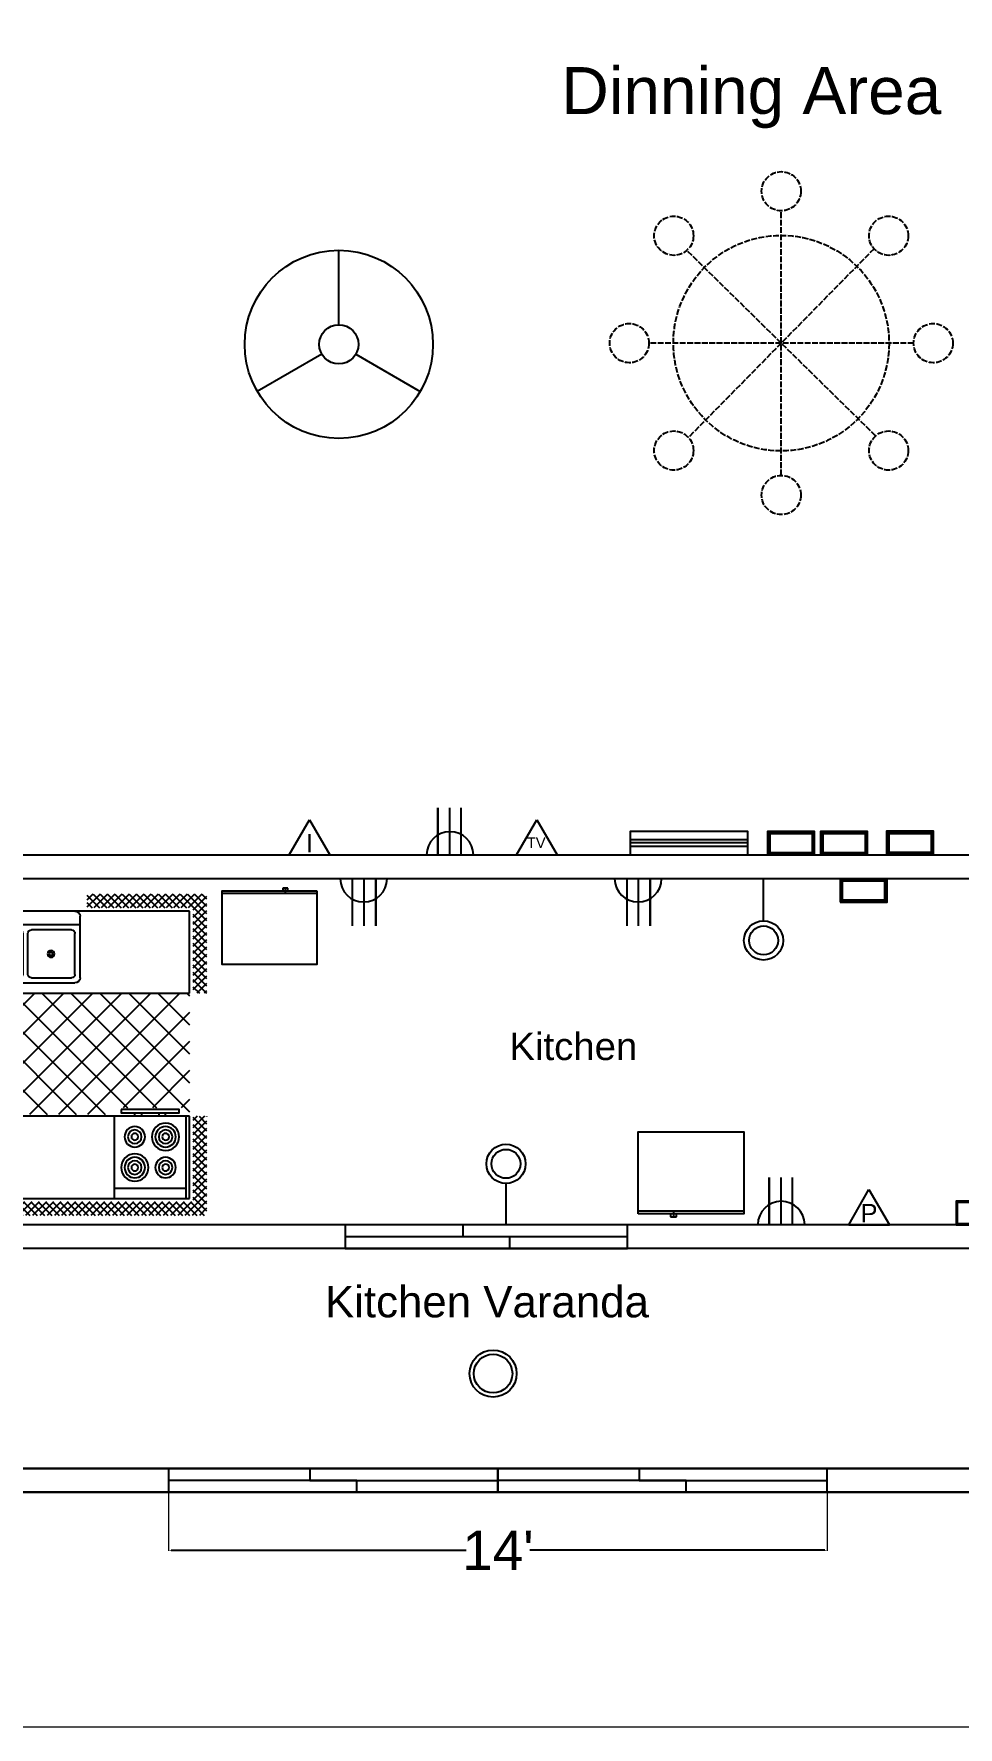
# Model space of a CAD drawing. Header units: inches. Extents: x 1396 to 31789, y 4626 to 27828.
# Drawn here: x 22801.9 to 23037.6, y 27043.9 to 27475.8 of the extents above; entities that cross this region are included whole.
import ezdxf
from ezdxf.enums import TextEntityAlignment as Align

# ---------------------------------------------------------------- set-up
doc = ezdxf.new("R2010")
doc.units = ezdxf.units.IN
doc.header["$MEASUREMENT"] = 0
doc.linetypes.add('ACAD_ISO02W100', pattern=[15, 12, -3])
doc.layers.add('bath', color=4, linetype='Continuous')
doc.layers.add('light_dwgmodels.com', color=250, linetype='ACAD_ISO02W100')
doc.layers.add('text', color=6, linetype='Continuous', lineweight=9)
doc.styles.add('Arial', font='arial.ttf')
doc.styles.get("Standard").update_dxf_attribs({"font": 'arial.ttf'})
doc.dimstyles.new('civil layout', dxfattribs={"dimtxt": 10, "dimasz": 0.625, "dimexe": 0.18, "dimexo": 0.0625, "dimgap": 0.09, "dimtad": 0, "dimtih": 1, "dimtoh": 1, "dimdec": 1, "dimzin": 0, "dimdsep": 46, "dimlunit": 4, "dimtxsty": 'Standard', "dimcen": 0.09, "dimclrd": 256, "dimclre": 256, "dimclrt": 256, "dimadec": 0, "dimazin": 0, "dimtfac": 1.5, "dimtdec": 1, "dimtofl": 0, "dimtmove": 0, "dimatfit": 0, "dimfxl": 1, "dimtolj": 1, "dimtzin": 0, "dimlwe": -1, "dimarcsym": 0})

# ---------------------------------------------------------------- blocks, each defined once
blk = doc.blocks.new('Faucet - single handle front')
for p, q in [((-2, 6), (-2, 5.5)), ((-1, 6), (-2, 6)), ((-0.5, 4), (-2, 5.5)), ((-2, 5.5), (-1, 5.5)), ((-1, 5.5), (-1, 6)), ((0.5, 4), (-1, 6)), ((-1, 5.5), (0.5, 4)), ((-0.25, 2), (3.75, 5)), ((3.75, 4.5), (3.75, 5)), ((3.75, 5), (4.75, 5)), ((4.75, 5), (4.75, 4.5)), ((-0.75, 3), (0.75, 3)), ((-0.75, 0.5), (-0.75, 3)), ((-0.75, 1), (0.75, 1)), ((-0.5, 4), (0.5, 4)), ((3.75, 4.5), (-0.25, 1.5)), ((-0.25, 1.5), (-0.25, 2)), ((0.75, 1.5), (-0.25, 1.5)), ((0.75, 1.5), (4.08742, 4.003)), ((0.75, 3), (0.75, 2.7386)), ((0.75, 1.5), (0.75, 0.5)), ((3.75, 4), (3.75, 4.5)), ((4.75, 4.5), (3.75, 4.5)), ((4.75, 4), (3.75, 4)), ((4.75, 4.5), (4.75, 4))]:
    blk.add_line(p, q)
blk.add_lwpolyline([(-6, 0), (-6, 0.5), (6, 0.5), (6, 0)], close=True)
for centre, start, end in [((1.25426, 3.0302), 151.0646, 180.8629), ((-1.25426, 3.0302), 359.1371, 28.93536)]:
    blk.add_arc(centre, 2.00448, start, end)
blk = doc.blocks.new('Kitchen Layout - 7 x 8 ft')
for p, q in [((-5, 81.32), (2.68, 89)), ((-5, 83.44), (0.56, 89)), ((-5, 85.56), (-1.56, 89)), ((-5, 87.68), (-3.68, 89)), ((-1, 84.97), (-5, 88.97)), ((-1, 82.85), (-5, 86.85)), ((-1, 80.73), (-5, 84.73)), ((1.09, 85), (-2.91, 89)), ((3.21, 85), (-0.79, 89)), ((0.81, 85), (4.81, 89)), ((5.34, 85), (1.34, 89)), ((2.93, 85), (6.93, 89)), ((7.46, 85), (3.46, 89)), ((5.05, 85), (9.05, 89)), ((9.58, 85), (5.58, 89)), ((7.17, 85), (11.17, 89)), ((11.7, 85), (7.7, 89)), ((9.29, 85), (13.29, 89)), ((13.82, 85), (9.82, 89)), ((11.41, 85), (15.41, 89)), ((15.94, 85), (11.94, 89)), ((13.53, 85), (17.53, 89)), ((18.06, 85), (14.06, 89)), ((15.65, 85), (19.65, 89)), ((20.18, 85), (16.18, 89)), ((17.78, 85), (21.78, 89)), ((22.31, 85), (18.31, 89)), ((19.9, 85), (23.9, 89)), ((24.43, 85), (20.43, 89)), ((22.02, 85), (26.02, 89)), ((26.55, 85), (22.55, 89)), ((24.14, 85), (28.14, 89)), ((28.67, 85), (24.67, 89)), ((26.26, 85), (30.26, 89)), ((30.79, 85), (26.79, 89)), ((28.38, 85), (32.38, 89)), ((32.91, 85), (28.91, 89)), ((30.5, 85), (34.5, 89)), ((35.03, 85), (31.03, 89)), ((32.63, 85), (36.63, 89)), ((37.16, 85), (33.16, 89)), ((34.75, 85), (38.75, 89)), ((39.28, 85), (35.28, 89)), ((36.87, 85), (40.87, 89)), ((41.4, 85), (37.4, 89)), ((38.99, 85), (42.99, 89)), ((43.52, 85), (39.52, 89)), ((41.11, 85), (45.11, 89)), ((45.64, 85), (41.64, 89)), ((43.23, 85), (47.23, 89)), ((47.76, 85), (43.76, 89)), ((45.35, 85), (49.35, 89)), ((49.88, 85), (45.88, 89)), ((47.47, 85), (51.47, 89)), ((52, 85), (48, 89)), ((49.6, 85), (53.6, 89)), ((54.13, 85), (50.13, 89)), ((51.72, 85), (55.72, 89)), ((56.25, 85), (52.25, 89)), ((53.84, 85), (57.84, 89)), ((58.37, 85), (54.37, 89)), ((55.96, 85), (59.96, 89)), ((60.49, 85), (56.49, 89)), ((58.08, 85), (62.08, 89)), ((62.61, 85), (58.61, 89)), ((60.2, 85), (64.2, 89)), ((64.73, 85), (60.73, 89)), ((62.32, 85), (66.32, 89)), ((66.85, 85), (62.85, 89)), ((64.45, 85), (68.45, 89)), ((68.97, 85), (64.97, 89)), ((66.57, 85), (70.57, 89)), ((71.1, 85), (67.1, 89)), ((68.69, 85), (72.69, 89)), ((73.22, 85), (69.22, 89)), ((70.81, 85), (74.81, 89)), ((75.34, 85), (71.34, 89)), ((72.93, 85), (76.93, 89)), ((77.46, 85), (73.46, 89)), ((75.05, 85), (79.05, 89)), ((79.58, 85), (75.58, 89)), ((77.17, 85), (81.17, 89)), ((81.7, 85), (77.7, 89)), ((79.29, 85), (83.29, 89)), ((83.82, 85), (79.82, 89)), ((81.42, 85), (85.42, 89)), ((85.95, 85), (81.95, 89)), ((83.54, 85), (87.54, 89)), ((88.07, 85), (84.07, 89)), ((85.66, 85), (89.66, 89)), ((90.19, 85), (86.19, 89)), ((87.78, 85), (91.78, 89)), ((92.31, 85), (88.31, 89)), ((89.9, 85), (93.9, 89)), ((94.43, 85), (90.43, 89)), ((92.02, 85), (96.02, 89)), ((96.55, 85), (92.55, 89)), ((94.14, 85), (98.14, 89)), ((101, 82.67), (94.67, 89)), ((96.27, 85), (100.27, 89)), ((101, 84.79), (96.79, 89)), ((97, 83.61), (101, 87.61)), ((97, 81.49), (101, 85.49)), ((101, 80.55), (97, 84.55)), ((101, 86.92), (98.92, 89)), ((-5, 79.19), (-1, 83.19)), ((-1, 78.61), (-5, 82.61)), ((-5, 77.07), (-1, 81.07)), ((-1, 76.49), (-5, 80.49)), ((34, 84), (96, 84)), ((34, 60), (34, 84)), ((74, 81), (95, 81)), ((96, 84), (96, 60)), ((97, 79.37), (101, 83.37)), ((101, 78.43), (97, 82.43)), ((97, 77.25), (101, 81.25)), ((101, 76.31), (97, 80.31)), ((-5, 74.95), (-1, 78.95)), ((-1, 74.36), (-5, 78.36)), ((-5, 72.83), (-1, 76.83)), ((-1, 72.24), (-5, 76.24)), ((-5, 70.71), (-1, 74.71)), ((97, 75.13), (101, 79.13)), ((101, 74.19), (97, 78.19)), ((97, 73.01), (101, 77.01)), ((101, 72.07), (97, 76.07)), ((97, 70.89), (101, 74.89)), ((-1, 70.12), (-5, 74.12)), ((-5, 68.59), (-1, 72.59)), ((-1, 68), (-5, 72)), ((-5, 66.47), (-1, 70.47)), ((-1, 65.88), (-5, 69.88)), ((101, 69.95), (97, 73.95)), ((97, 68.76), (101, 72.76)), ((101, 67.82), (97, 71.82)), ((97, 66.64), (101, 70.64)), ((101, 65.7), (97, 69.7)), ((-5, 64.35), (-1, 68.35)), ((-1, 63.76), (-5, 67.76)), ((-5, 62.22), (-1, 66.22)), ((-1, 61.64), (-5, 65.64)), ((97, 64.52), (101, 68.52)), ((101, 63.58), (97, 67.58)), ((97, 62.4), (101, 66.4)), ((101, 61.46), (97, 65.46)), ((-5, 60.1), (-1, 64.1)), ((-1, 59.52), (-5, 63.52)), ((-5, 57.98), (-1, 61.98)), ((-1, 57.39), (-5, 61.39)), ((-4.86, 56), (-1, 59.86)), ((10.4, 24), (45.9, 59.5)), ((18.88, 24), (54.38, 59.5)), ((27.37, 24), (62.87, 59.5)), ((33.03, 55.11), (37.41, 59.5)), ((96, 60), (34, 60)), ((35.85, 24), (71.35, 59.5)), ((76.2, 24), (40.7, 59.5)), ((84.68, 24), (49.18, 59.5)), ((93.17, 24), (57.67, 59.5)), ((96, 29.65), (66.15, 59.5)), ((80, 60), (80, 59)), ((82, 59), (82, 60)), ((87, 59), (87, 60)), ((89, 60), (89, 59)), ((97, 60.28), (101, 64.28)), ((100.34, 60), (97, 63.34)), ((98.22, 60), (97, 61.22)), ((98.84, 60), (101, 62.16)), ((100.96, 60), (101, 60.04)), ((-1.73, 56), (-5, 59.27)), ((-3.85, 56), (-5, 57.15)), ((-2.74, 56), (-1, 57.74)), ((0, 57), (33, 57)), ((0, 30.57), (24.43, 55)), ((0, 39.06), (15.94, 55)), ((0, 47.54), (7.46, 55)), ((1.91, 24), (32.91, 55)), ((33.77, 24), (2.77, 55)), ((42.26, 24), (11.26, 55)), ((50.74, 24), (19.74, 55)), ((59.23, 24), (28.23, 55)), ((31, 55), (31, 56)), ((32, 55), (31, 55)), ((32, 56), (32, 55)), ((67.71, 24), (33.68, 58.04)), ((44.34, 24), (77.84, 57.5)), ((52.82, 24), (86.32, 57.5)), ((61.31, 24), (96, 58.69)), ((96, 38.14), (76.64, 57.5)), ((96, 46.63), (85.13, 57.5)), ((96, 55.11), (93.57, 57.54)), ((69.79, 24), (96, 50.21)), ((25.29, 24), (0, 49.29)), ((16.8, 24), (0, 40.8)), ((78.28, 24), (96, 41.72)), ((8.32, 24), (0, 32.32)), ((86.76, 24), (96, 33.24)), ((-5, 21.92), (-2.92, 24)), ((-5, 19.8), (-1, 23.8)), ((-1, 19.21), (-5, 23.21)), ((-5, 17.68), (-1, 21.68)), ((-1, 17.09), (-5, 21.09)), ((-1, 21.33), (-3.67, 24)), ((-1, 23.45), (-1.55, 24)), ((0, 24), (96, 24)), ((0, 0), (0, 24)), ((95.25, 24), (96, 24.75)), ((96, 24), (96, 0)), ((97, 22.1), (98.9, 24)), ((97, 19.97), (101, 23.97)), ((101, 19.03), (97, 23.03)), ((97, 17.85), (101, 21.85)), ((101, 16.91), (97, 20.91)), ((101, 21.16), (98.16, 24)), ((101, 23.28), (100.28, 24)), ((-5, 15.55), (-1, 19.55)), ((-1, 14.97), (-5, 18.97)), ((-5, 13.43), (-1, 17.43)), ((-1, 12.85), (-5, 16.85)), ((-5, 11.31), (-1, 15.31)), ((47.25, 6.5), (47.25, 18.5)), ((48.75, 18.5), (48.75, 6.5)), ((97, 15.73), (101, 19.73)), ((101, 14.79), (97, 18.79)), ((97, 13.61), (101, 17.61)), ((101, 12.67), (97, 16.67)), ((97, 11.49), (101, 15.49)), ((-1, 10.73), (-5, 14.73)), ((-5, 9.19), (-1, 13.19)), ((-1, 8.6), (-5, 12.6)), ((-5, 7.07), (-1, 11.07)), ((-1, 6.48), (-5, 10.48)), ((101, 10.55), (97, 14.55)), ((97, 9.37), (101, 13.37)), ((101, 8.43), (97, 12.43)), ((97, 7.25), (101, 11.25)), ((101, 6.31), (97, 10.31)), ((-5, 4.95), (-1, 8.95)), ((-1, 4.36), (-5, 8.36)), ((-5, 2.83), (-1, 6.83)), ((-1, 2.24), (-5, 6.24)), ((97, 5.12), (101, 9.12)), ((101, 4.18), (97, 8.18)), ((97, 3), (101, 7)), ((101, 2.06), (97, 6.06)), ((-5, 0.71), (-1, 4.71)), ((-1, 0.12), (-5, 4.12)), ((-5, -1.42), (-1, 2.58)), ((2, -5), (-5, 2)), ((-5, -3.54), (-1, 0.46)), ((96, 0), (0, 0)), ((64, 4), (32, 4)), ((93.24, -5), (101, 2.76)), ((95.36, -5), (101, 0.64)), ((97, 0.88), (101, 4.88)), ((101, -0.06), (97, 3.94)), ((101, -2.18), (97, 1.82)), ((-0.12, -5), (-5, -0.12)), ((-2.25, -5), (-5, -2.25)), ((-4.37, -5), (-5, -4.37)), ((-4.34, -5), (-0.34, -1)), ((-2.22, -5), (1.78, -1)), ((-0.1, -5), (3.9, -1)), ((4.12, -5), (0.12, -1)), ((2.02, -5), (6.02, -1)), ((6.24, -5), (2.24, -1)), ((4.14, -5), (8.14, -1)), ((8.36, -5), (4.36, -1)), ((6.27, -5), (10.27, -1)), ((10.48, -5), (6.48, -1)), ((8.39, -5), (12.39, -1)), ((12.6, -5), (8.6, -1)), ((10.51, -5), (14.51, -1)), ((14.73, -5), (10.73, -1)), ((12.63, -5), (16.63, -1)), ((16.85, -5), (12.85, -1)), ((14.75, -5), (18.75, -1)), ((18.97, -5), (14.97, -1)), ((16.87, -5), (20.87, -1)), ((21.09, -5), (17.09, -1)), ((18.99, -5), (22.99, -1)), ((23.21, -5), (19.21, -1)), ((21.11, -5), (25.11, -1)), ((25.33, -5), (21.33, -1)), ((23.24, -5), (27.24, -1)), ((27.45, -5), (23.45, -1)), ((25.36, -5), (29.36, -1)), ((29.57, -5), (25.57, -1)), ((27.48, -5), (30, -2.48)), ((30, -3.3), (27.7, -1)), ((29.6, -5), (30, -4.6)), ((30, -1.18), (29.82, -1)), ((66, -2.54), (67.54, -1)), ((66, -4.66), (69.66, -1)), ((69.88, -5), (66, -1.12)), ((67.76, -5), (66, -3.24)), ((67.78, -5), (71.78, -1)), ((72, -5), (68, -1)), ((69.9, -5), (73.9, -1)), ((74.12, -5), (70.12, -1)), ((72.03, -5), (76.03, -1)), ((76.24, -5), (72.24, -1)), ((74.15, -5), (78.15, -1)), ((78.36, -5), (74.36, -1)), ((76.27, -5), (80.27, -1)), ((80.49, -5), (76.49, -1)), ((78.39, -5), (82.39, -1)), ((82.61, -5), (78.61, -1)), ((80.51, -5), (84.51, -1)), ((84.73, -5), (80.73, -1)), ((82.63, -5), (86.63, -1)), ((86.85, -5), (82.85, -1)), ((84.75, -5), (88.75, -1)), ((88.97, -5), (84.97, -1)), ((86.88, -5), (90.88, -1)), ((91.09, -5), (87.09, -1)), ((89, -5), (93, -1)), ((93.21, -5), (89.21, -1)), ((91.12, -5), (95.12, -1)), ((95.34, -5), (91.34, -1)), ((97.46, -5), (93.46, -1)), ((99.58, -5), (95.58, -1)), ((101, -4.3), (97, -0.3)), ((97.48, -5), (101, -1.48)), ((99.6, -5), (101, -3.6))]:
    blk.add_line(p, q)
for points in [[(0, 56), (0, 84), (33, 84), (33, 56)], [(74, 60), (74, 84), (95, 84), (95, 60)], [(76, 58), (76, 59), (93, 59), (93, 58)]]:
    blk.add_lwpolyline(points, close=True)
for points in [[(33.5, 21), (62.5, 21)], [(32, 1.5), (32, 19.5)], [(33.5, 6.5), (33.5, 18.5)], [(34.5, 19.5), (46.25, 19.5)], [(49.75, 19.5), (61.5, 19.5)], [(62.5, 18.5), (62.5, 6.5)], [(64, 19.5), (64, 1.5)], [(46.25, 5.5), (34.5, 5.5)], [(61.5, 5.5), (49.75, 5.5)], [(62.5, 0), (33.5, 0)]]:
    blk.add_lwpolyline(points)
for centre, radius in [((80, 75), 4), ((80, 75), 3), ((80, 75), 2), ((80, 75), 1), ((89, 75), 3), ((89, 75), 2), ((89, 75), 1), ((89, 66), 4), ((80, 66), 3), ((80, 66), 2), ((80, 66), 1), ((89, 66), 3), ((89, 66), 2), ((89, 66), 1), ((40.5, 12.5), 1), ((40.5, 12.5), 0.5), ((55.5, 12.5), 1), ((55.5, 12.5), 0.5)]:
    blk.add_circle(centre, radius)
for centre, radius, start, end in [((33.5, 19.5), 1.5, 90, 180), ((62.5, 19.5), 1.5, 0, 90), ((34.5, 18.5), 1, 90, 180), ((46.25, 18.5), 1, 0, 90), ((49.75, 18.5), 1, 90, 180), ((61.5, 18.5), 1, 0, 90), ((34.5, 6.5), 1, 180, 270), ((46.25, 6.5), 1, 270, 0), ((49.75, 6.5), 1, 180, 270), ((61.5, 6.5), 1, 270, 0), ((33.5, 1.5), 1.5, 180, 270), ((62.5, 1.5), 1.5, 270, 0)]:
    blk.add_arc(centre, radius, start, end)
blk = doc.blocks.new('kitchen')
for name, p in [('Kitchen Layout - 7 x 8 ft', (-101, 3.6)), ('Faucet - single handle front', (-85.44, 6.84))]:
    blk.add_blockref(name, p)
blk = doc.blocks.new('Refrigerator-2 door - 36 in top')
for p, q in [((0, -26.999999), (36, -26.999999)), ((11, -27.999999), (11, -28.999999)), ((12, -26.999999), (12, -28.999999)), ((13, -28.999999), (13, -27.999999)), ((11, -28.999999), (13, -28.999999))]:
    blk.add_line(p, q)
blk.add_lwpolyline([(0, -27.999999), (0, 0), (36, 0), (36, -27.999999)], close=True)
blk = doc.blocks.new('*D100')
at = {"layer": 'Defpoints', "color": 0, "transparency": 16777216}
for p in [(22836.25, 27106.83), (23004.25, 27106.83), (23004.25, 27089.01)]:
    blk.add_point(p, dxfattribs=at)
at = {"layer": 'text', "transparency": 16777216}
for p, q in [((22836.25, 27106.77), (22836.25, 27088.83)), ((23004.25, 27106.77), (23004.25, 27088.83))]:
    blk.add_line(p, q, dxfattribs=at)
at = {"layer": 'text', "lineweight": -2, "transparency": 16777216}
for p, q in [((22836.88, 27089.01), (22912.15, 27089.01)), ((23003.63, 27089.01), (22928.36, 27089.01))]:
    blk.add_line(p, q, dxfattribs=at)
at = {"layer": 'text', "transparency": 16777216}
for points in [[(22836.88, 27089.11), (22836.88, 27088.9), (22836.25, 27089.01)], [(23003.63, 27089.11), (23003.63, 27088.9), (23004.25, 27089.01)]]:
    blk.add_solid(points, dxfattribs=at)
at = {"layer": 'text', "transparency": 16777216, "insert": (22920.25, 27089.01), "char_height": 10, "attachment_point": 5}
blk.add_mtext("\\A1;14'", dxfattribs=at)
blk = doc.blocks.new('chandelier')
at = {"color": 0}
for p, q in [((0, -270), (0, 270)), ((192.6, -189.3), (-192.6, 189.3)), ((189.3, 192.6), (-189.3, -192.6)), ((270, 0), (-270, 0))]:
    blk.add_line(p, q, dxfattribs=at)
for centre, radius in [((0, 310), 40), ((-219.2, 219.2), 40), ((219.2, 219.2), 40), ((0, 0), 220), ((-310, 0), 40), ((310, 0), 40), ((-219.2, -219.2), 40), ((219.2, -219.2), 40), ((0, -310), 40)]:
    blk.add_circle(centre, radius, dxfattribs=at)

msp = doc.modelspace()

# ---------------------------------------------------------------- linework, layer by layer
for p, q in [((22879.67, 27401.64), (22879.67, 27420.64)), ((22875.34, 27394.14), (22858.88, 27384.64)), ((22884, 27394.14), (22900.45, 27384.64)), ((22904.91, 27266.39), (22904.91, 27278.39)), ((22907.98, 27266.39), (22907.98, 27278.39)), ((22898.28, 27266.39), (22917.67, 27266.39)), ((22895.74, 27260.32), (22876.35, 27260.32)), ((22886.04, 27260.32), (22886.04, 27248.32)), ((22889.1, 27260.32), (22889.1, 27248.32)), ((22965.74, 27260.32), (22946.35, 27260.32)), ((22956.04, 27260.32), (22956.04, 27248.32)), ((22959.1, 27260.32), (22959.1, 27248.32)), ((22989.39, 27172.09), (22989.39, 27184.09)), ((22992.46, 27172.09), (22992.46, 27184.09)), ((22982.76, 27172.09), (23002.15, 27172.09))]:
    msp.add_line(p, q)
at = {"color": 0}
for p, q in [((22867, 27266.39), (22872.18, 27275.37)), ((22872.18, 27275.37), (22877.37, 27266.39)), ((22925, 27266.39), (22930.18, 27275.37)), ((22930.18, 27275.37), (22935.37, 27266.39)), ((22867, 27266.39), (22877.37, 27266.39)), ((22925, 27266.39), (22935.37, 27266.39)), ((23009.7, 27172.03), (23014.88, 27181.01)), ((23014.88, 27181.01), (23020.07, 27172.03)), ((23009.7, 27172.03), (23020.07, 27172.03))]:
    msp.add_line(p, q, dxfattribs=at)
at = {"color": 252, "true_color": 0x939598}
for p, q in [((22984, 27270.28), (22954, 27270.28)), ((22984, 27270.28), (22954, 27270.28)), ((22984, 27268.53), (22954, 27268.53))]:
    msp.add_line(p, q, dxfattribs=at)
at = {"color": 7}
for p, q in [((22752.25, 27266.39), (23044.31, 27266.39)), ((22752.25, 27260.39), (23044.31, 27260.39))]:
    msp.add_line(p, q, dxfattribs=at)
at = {"color": 4}
msp.add_line((22984, 27269.5), (22954, 27269.5), dxfattribs=at)
at = {"color": 7, "true_color": 0xffffff}
for p, q in [((22988, 27249.58), (22988, 27260.15)), ((22922.3, 27182.59), (22922.3, 27172.03))]:
    msp.add_line(p, q, dxfattribs=at)
at = {"color": 143, "true_color": 0x7aafdf}
for p, q in [((22911.3, 27172.03), (22911.3, 27169.03)), ((22881.3, 27169.03), (22953.3, 27169.03)), ((22923.3, 27166), (22923.3, 27169.03))]:
    msp.add_line(p, q, dxfattribs=at)
for points in [[(23409.7, 27103.83), (22557.7, 27103.83), (22557.7, 27715.83), (23409.7, 27715.83), (23409.7, 27384.26)], [(22904.91, 27278.39), (22904.91, 27266.39), (22910.91, 27266.39), (22910.91, 27278.39)], [(22889.1, 27248.32), (22889.1, 27260.32), (22883.1, 27260.32), (22883.1, 27248.32)], [(22959.1, 27248.32), (22959.1, 27260.32), (22953.1, 27260.32), (22953.1, 27248.32)], [(22989.39, 27184.09), (22989.39, 27172.09), (22995.39, 27172.09), (22995.39, 27184.09)], [(23044.31, 27172.03), (22790.28, 27172.03)], [(23088.31, 27166.03), (23088.31, 27109.83), (22752.2, 27109.83)], [(22752.2, 27109.83), (23088.31, 27109.83), (23088.31, 27166.03)], [(23044.31, 27166.03), (22752.2, 27166.03)], [(22852.44, 27109.83), (22858.44, 27109.83)], [(22746.2, 27103.83), (23094.31, 27103.83)], [(22858.44, 27103.83), (22852.44, 27103.83)]]:
    msp.add_lwpolyline(points)
at = {"color": 252, "true_color": 0x939598}
msp.add_lwpolyline([(22984, 27266.39), (22984, 27272.39), (22954, 27272.39), (22954, 27266.39)], dxfattribs=at)
for points in [[(22989, 27266.39), (23001, 27266.39), (23001, 27272.39), (22989, 27272.39)], [(22989.58, 27267.02), (23000.46, 27267.02), (23000.46, 27271.76), (22989.58, 27271.76)], [(23002.5, 27266.39), (23014.5, 27266.39), (23014.5, 27272.39), (23002.5, 27272.39)], [(23003.08, 27267.02), (23013.96, 27267.02), (23013.96, 27271.76), (23003.08, 27271.76)], [(23019.36, 27266.44), (23031.36, 27266.44), (23031.36, 27272.44), (23019.36, 27272.44)], [(23019.94, 27267.07), (23030.82, 27267.07), (23030.82, 27271.81), (23019.94, 27271.81)], [(23007.5, 27254.32), (23019.5, 27254.32), (23019.5, 27260.32), (23007.5, 27260.32)], [(23008.08, 27254.95), (23018.96, 27254.95), (23018.96, 27259.69), (23008.08, 27259.69)], [(23037.1, 27172.03), (23049.1, 27172.03), (23049.1, 27178.03), (23037.1, 27178.03)]]:
    msp.add_lwpolyline(points, close=True)
at = {"color": 4}
for points in [[(22989.28, 27266.7), (23000.71, 27266.7), (23000.71, 27272.07), (22989.28, 27272.07)], [(23002.78, 27266.7), (23014.21, 27266.7), (23014.21, 27272.07), (23002.78, 27272.07)], [(23019.64, 27266.75), (23031.07, 27266.75), (23031.07, 27272.13), (23019.64, 27272.13)], [(23007.78, 27254.63), (23019.21, 27254.63), (23019.21, 27260.01), (23007.78, 27260.01)], [(23037.38, 27172.34), (23048.81, 27172.34), (23048.81, 27177.71), (23037.38, 27177.71)]]:
    msp.add_lwpolyline(points, close=True, dxfattribs=at)
at = {"color": 143, "true_color": 0x7aafdf}
for points in [[(22881.3, 27166.03), (22953.3, 27166.03), (22953.3, 27172.03), (22881.3, 27172.03)], [(22836.25, 27103.83), (22920.25, 27103.83), (22920.25, 27109.83), (22836.25, 27109.83)], [(22872.25, 27106.83), (22920.25, 27106.83), (22920.25, 27109.83), (22872.25, 27109.83)], [(22920.25, 27103.83), (23004.25, 27103.83), (23004.25, 27109.83), (22920.25, 27109.83)], [(22956.25, 27106.83), (23004.25, 27106.83), (23004.25, 27109.83), (22956.25, 27109.83)], [(22836.25, 27103.83), (22884.25, 27103.83), (22884.25, 27106.83), (22836.25, 27106.83)], [(22920.25, 27103.83), (22968.25, 27103.83), (22968.25, 27106.83), (22920.25, 27106.83)]]:
    msp.add_lwpolyline(points, close=True, dxfattribs=at)
at = {"color": 251, "true_color": 0x636466}
msp.add_circle((22879.67, 27396.64), 24, dxfattribs=at)
at = {"color": 4}
for centre, radius in [((22879.67, 27396.64), 5), ((22988, 27244.58), 3.69), ((22922.3, 27187.59), 3.69), ((22919, 27134.08), 4.93)]:
    msp.add_circle(centre, radius, dxfattribs=at)
at = {"color": 7, "true_color": 0xffffff}
for centre in [(22988, 27244.58), (22922.3, 27187.59)]:
    msp.add_circle(centre, 5, dxfattribs=at)
msp.add_circle((22919, 27134.08), 6)
at = {"color": 4}
for centre, start, end in [((22908.02, 27266.32), 0.929, 179.071), ((22886, 27260.39), 180.929, 359.071), ((22956, 27260.39), 180.929, 359.071), ((22992.5, 27172.03), 0.929, 179.071)]:
    msp.add_arc(centre, 6, start, end, dxfattribs=at)
at = {"layer": 'text', "color": 0}
msp.add_lwpolyline([(22474.22, 27828), (23600.78, 27828), (23600.78, 27043.89), (22474.22, 27043.89)], close=True, dxfattribs=at)

# ---------------------------------------------------------------- block references
at = {"xscale": -0.8721874657690428, "yscale": 0.8721874657690428, "zscale": 0.8721874657690428, "rotation": 180}
msp.add_blockref('kitchen', (22845.95, 27255.19), dxfattribs=at)
at = {"layer": 'bath', "xscale": 0.6709592494246155, "yscale": 0.6709592494246155, "zscale": 0.6709592494246155, "rotation": 180}
msp.add_blockref('Refrigerator-2 door - 36 in top', (22874.08, 27238.47), dxfattribs=at)
at = {"layer": 'bath', "xscale": 0.7474421089421337, "yscale": 0.7474421089421337, "zscale": 0.7474421089421337}
msp.add_blockref('Refrigerator-2 door - 36 in top', (22956.04, 27195.77), dxfattribs=at)
at = {"layer": 'light_dwgmodels.com', "color": 3, "xscale": 0.125, "yscale": 0.125, "zscale": 0.125}
msp.add_blockref('chandelier', (22992.5, 27396.95), dxfattribs=at)

# ---------------------------------------------------------------- texts
at = {"color": 0, "style": 'Arial'}
for s, p in [('I', (22872.18, 27269.38)), ('P', (23014.88, 27175.02))]:
    msp.add_text(s, height=4.67, dxfattribs=at).set_placement(p, align=Align.MIDDLE_CENTER)
at = {"insert": (22936.41, 27467.37), "char_height": 12, "attachment_point": 1}
msp.add_mtext_dynamic_manual_height_columns('{\\C6;Dinning Area}', width=149.0576, gutter_width=1, heights=[0], dxfattribs=at)
at = {"layer": 'bath', "color": 4, "linetype": 'ACAD_ISO02W100', "insert": (22927.59, 27270.88), "char_height": 2.7, "attachment_point": 1}
msp.add_mtext_dynamic_manual_height_columns('{\\C31;\\c6737150;TV}', width=7.776, gutter_width=0.9, heights=[0], dxfattribs=at)
at = {"layer": 'text', "insert": (22923.17, 27221.06), "char_height": 7, "attachment_point": 1}
msp.add_mtext_dynamic_manual_height_columns('Kitchen', width=32.7734, gutter_width=1, heights=[0], dxfattribs=at)
at = {"layer": 'text', "color": 0, "insert": (22876.13, 27156.43), "char_height": 8, "attachment_point": 1}
msp.add_mtext_dynamic_manual_height_columns('{\\C256;Kitchen Varanda}', width=89.002, gutter_width=1, heights=[21.46], dxfattribs=at)

# ---------------------------------------------------------------- dimensions: what is measured, and where the dimension line sits
at = {"layer": 'text', "color": 7}
dim = msp.add_linear_dim(base=(23004.25, 27089.01), p1=(22836.25, 27106.83), p2=(23004.25, 27106.83), dimstyle='civil layout', dxfattribs=at)
dim.commit()
dim.dimension.update_dxf_attribs({"geometry": '*D100', "text_midpoint": (22920.25, 27089.01)})

doc.saveas('drawing.dxf')
